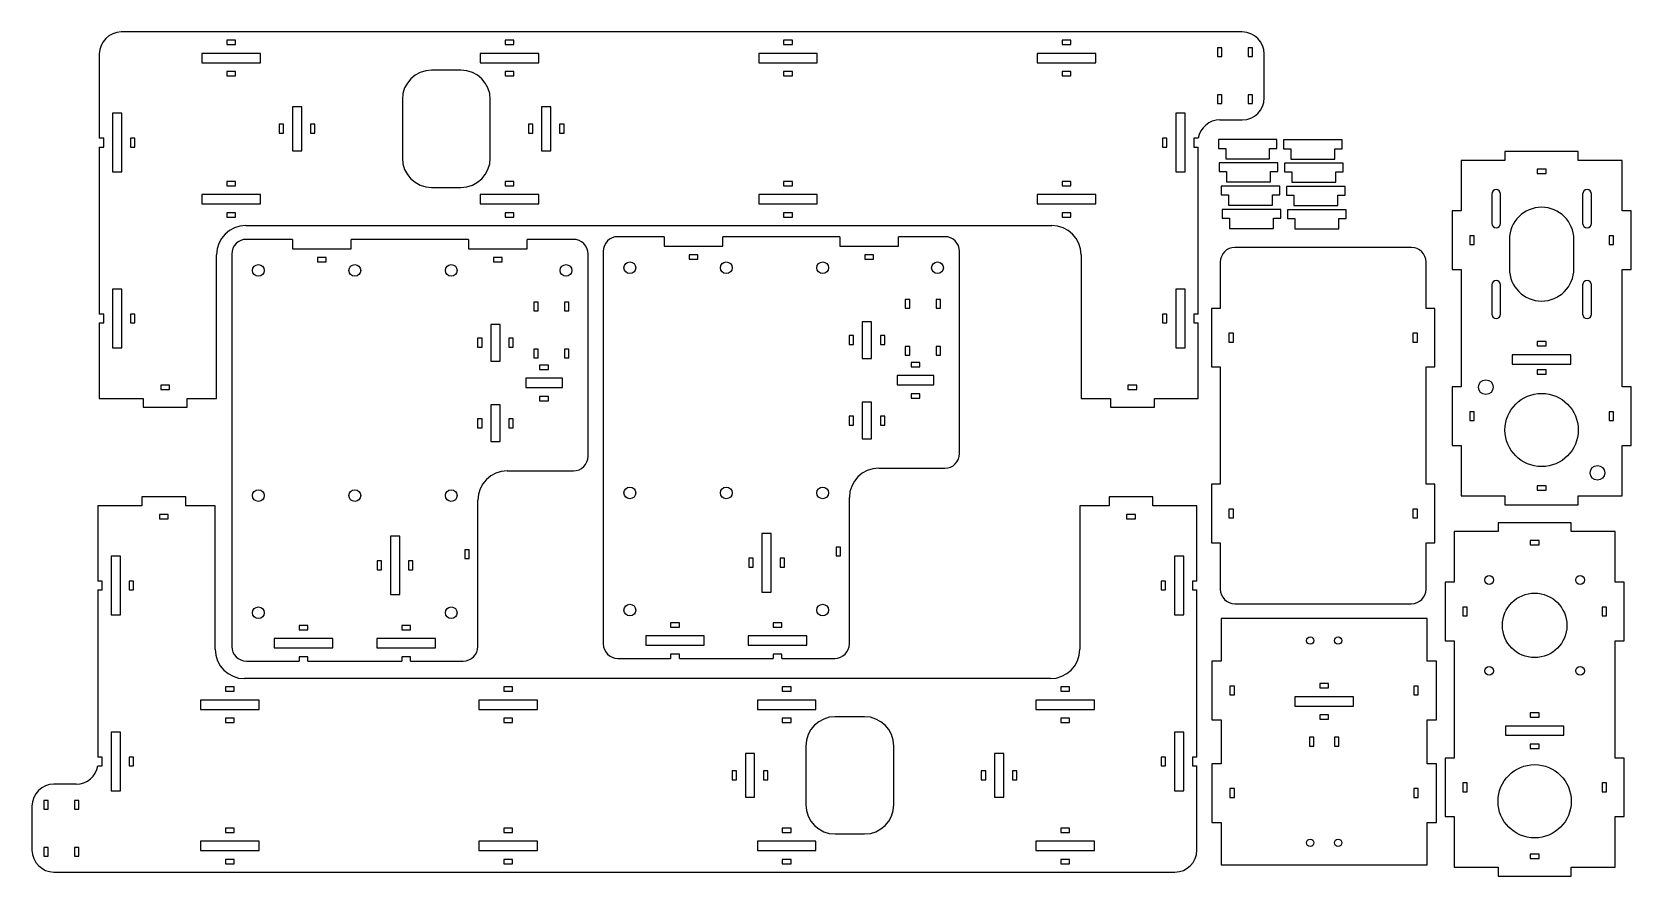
# Model space of a CAD drawing. Header units: millimetres. Extents: x 8 to 553, y 10 to 298.
import ezdxf

# ---------------------------------------------------------------- set-up
doc = ezdxf.new("R2010")
doc.units = ezdxf.units.MM

msp = doc.modelspace()

# ---------------------------------------------------------------- linework, layer by layer
at = {"color": 7, "linetype": 'Continuous', "lineweight": 25}
for p, q in [((420.75, 297.79), (38.25, 297.79)), ((77.25, 294.97), (74.25, 294.97)), ((74.25, 294.97), (74.25, 293.47)), ((77.25, 293.47), (77.25, 294.97)), ((169.25, 294.97), (169.25, 293.47)), ((172.25, 294.97), (169.25, 294.97)), ((172.25, 293.47), (172.25, 294.97)), ((264.25, 294.97), (264.25, 293.47)), ((267.25, 294.97), (264.25, 294.97)), ((267.25, 293.47), (267.25, 294.97)), ((362.25, 294.97), (359.25, 294.97)), ((359.25, 294.97), (359.25, 293.47)), ((362.25, 293.47), (362.25, 294.97)), ((30.75, 290.29), (30.75, 261.54)), ((85.75, 290.47), (65.75, 290.47)), ((65.75, 290.47), (65.75, 287.29)), ((74.25, 293.47), (77.25, 293.47)), ((85.75, 287.29), (85.75, 290.47)), ((180.75, 290.47), (160.75, 290.47)), ((160.75, 290.47), (160.75, 287.29)), ((169.25, 293.47), (172.25, 293.47)), ((180.75, 287.29), (180.75, 290.47)), ((275.75, 290.47), (255.75, 290.47)), ((255.75, 290.47), (255.75, 287.29)), ((264.25, 293.47), (267.25, 293.47)), ((275.75, 287.29), (275.75, 290.47)), ((370.75, 290.47), (350.75, 290.47)), ((350.75, 290.47), (350.75, 287.29)), ((359.25, 293.47), (362.25, 293.47)), ((370.75, 287.29), (370.75, 290.47)), ((413.75, 292.38), (412.25, 292.38)), ((412.25, 292.38), (412.25, 289.38)), ((412.25, 289.38), (413.75, 289.38)), ((413.75, 289.38), (413.75, 292.38)), ((424.25, 292.38), (422.75, 292.38)), ((422.75, 292.38), (422.75, 289.38)), ((422.75, 289.38), (424.25, 289.38)), ((424.25, 289.38), (424.25, 292.38)), ((428.25, 275.29), (428.25, 290.29)), ((65.75, 287.29), (85.75, 287.29)), ((77.25, 284.29), (74.25, 284.29)), ((74.25, 284.29), (74.25, 282.79)), ((77.25, 282.79), (77.25, 284.29)), ((154.16, 284.79), (144.16, 284.79)), ((160.75, 287.29), (180.75, 287.29)), ((172.25, 284.29), (169.25, 284.29)), ((169.25, 284.29), (169.25, 282.79)), ((172.25, 282.79), (172.25, 284.29)), ((255.75, 287.29), (275.75, 287.29)), ((267.25, 284.29), (264.25, 284.29)), ((264.25, 284.29), (264.25, 282.79)), ((267.25, 282.79), (267.25, 284.29)), ((350.75, 287.29), (370.75, 287.29)), ((362.25, 284.29), (359.25, 284.29)), ((359.25, 284.29), (359.25, 282.79)), ((362.25, 282.79), (362.25, 284.29)), ((74.25, 282.79), (77.25, 282.79)), ((169.25, 282.79), (172.25, 282.79)), ((264.25, 282.79), (267.25, 282.79)), ((359.25, 282.79), (362.25, 282.79)), ((134.16, 274.79), (134.16, 254.79)), ((164.16, 254.79), (164.16, 274.79)), ((412.25, 276.38), (412.25, 273.38)), ((413.75, 276.38), (412.25, 276.38)), ((412.25, 273.38), (413.75, 273.38)), ((413.75, 273.38), (413.75, 276.38)), ((424.25, 276.38), (422.75, 276.38)), ((422.75, 276.38), (422.75, 273.38)), ((422.75, 273.38), (424.25, 273.38)), ((424.25, 273.38), (424.25, 276.38)), ((38.42, 270.04), (35.25, 270.04)), ((35.25, 270.04), (35.25, 250.04)), ((38.42, 250.04), (38.42, 270.04)), ((96.66, 272.29), (96.66, 257.29)), ((99.83, 272.29), (96.66, 272.29)), ((99.83, 257.29), (99.83, 272.29)), ((184.83, 272.29), (181.66, 272.29)), ((181.66, 272.29), (181.66, 257.29)), ((184.83, 257.29), (184.83, 272.29)), ((401.25, 270.04), (398.07, 270.04)), ((398.07, 270.04), (398.07, 250.04)), ((401.25, 250.04), (401.25, 270.04)), ((413.14, 267.79), (420.75, 267.79)), ((93.66, 266.29), (92.16, 266.29)), ((92.16, 266.29), (92.16, 263.29)), ((92.16, 263.29), (93.66, 263.29)), ((93.66, 263.29), (93.66, 266.29)), ((102.83, 266.29), (102.83, 263.29)), ((104.33, 266.29), (102.83, 266.29)), ((102.83, 263.29), (104.33, 263.29)), ((104.33, 263.29), (104.33, 266.29)), ((177.16, 266.29), (177.16, 263.29)), ((178.66, 266.29), (177.16, 266.29)), ((177.16, 263.29), (178.66, 263.29)), ((178.66, 263.29), (178.66, 266.29)), ((189.33, 266.29), (187.83, 266.29)), ((187.83, 266.29), (187.83, 263.29)), ((187.83, 263.29), (189.33, 263.29)), ((189.33, 263.29), (189.33, 266.29)), ((32.25, 261.54), (30.75, 261.54)), ((30.75, 258.54), (32.25, 258.54)), ((30.75, 258.54), (30.75, 201.54)), ((32.25, 258.54), (32.25, 261.54)), ((42.92, 261.54), (41.42, 261.54)), ((41.42, 261.54), (41.42, 258.54)), ((41.42, 258.54), (42.92, 258.54)), ((42.92, 258.54), (42.92, 261.54)), ((96.66, 257.29), (99.83, 257.29)), ((181.66, 257.29), (184.83, 257.29)), ((395.07, 261.54), (393.57, 261.54)), ((393.57, 261.54), (393.57, 258.54)), ((393.57, 258.54), (395.07, 258.54)), ((395.07, 258.54), (395.07, 261.54)), ((405.75, 261.54), (404.25, 261.54)), ((404.25, 261.54), (404.25, 258.54)), ((404.25, 258.54), (405.75, 258.54)), ((405.75, 201.54), (405.75, 258.54)), ((412.6, 261.06), (412.6, 258.06)), ((432.6, 261.06), (412.6, 261.06)), ((412.6, 258.06), (415.1, 258.06)), ((415.1, 258.06), (415.1, 254.56)), ((430.1, 258.06), (432.6, 258.06)), ((430.1, 254.56), (430.1, 258.06)), ((432.6, 258.06), (432.6, 261.06)), ((434.84, 260.95), (434.84, 257.95)), ((454.84, 260.95), (434.84, 260.95)), ((434.84, 257.95), (437.34, 257.95)), ((437.34, 257.95), (437.34, 254.45)), ((452.34, 257.95), (454.84, 257.95)), ((452.34, 254.45), (452.34, 257.95)), ((454.84, 257.95), (454.84, 260.95)), ((510.4, 257), (510.4, 254)), ((535.4, 257), (510.4, 257)), ((535.4, 254), (535.4, 257)), ((412.92, 253.15), (412.92, 250.15)), ((432.92, 253.15), (412.92, 253.15)), ((415.1, 254.56), (430.1, 254.56)), ((432.92, 250.15), (432.92, 253.15)), ((435.16, 253.04), (435.16, 250.04)), ((455.16, 253.04), (435.16, 253.04)), ((437.34, 254.45), (452.34, 254.45)), ((455.16, 250.04), (455.16, 253.04)), ((510.4, 254), (495.4, 254)), ((495.4, 254), (495.4, 236.75)), ((524.4, 251), (521.4, 251)), ((521.4, 251), (521.4, 249.5)), ((524.4, 249.5), (524.4, 251)), ((550.4, 254), (535.4, 254)), ((550.4, 236.75), (550.4, 254)), ((35.25, 250.04), (38.42, 250.04)), ((77.25, 246.79), (74.25, 246.79)), ((74.25, 246.79), (74.25, 245.29)), ((77.25, 245.29), (77.25, 246.79)), ((169.25, 246.79), (169.25, 245.29)), ((172.25, 246.79), (169.25, 246.79)), ((172.25, 245.29), (172.25, 246.79)), ((264.25, 246.79), (264.25, 245.29)), ((267.25, 246.79), (264.25, 246.79)), ((267.25, 245.29), (267.25, 246.79)), ((362.25, 246.79), (359.25, 246.79)), ((359.25, 246.79), (359.25, 245.29)), ((362.25, 245.29), (362.25, 246.79)), ((398.07, 250.04), (401.25, 250.04)), ((412.92, 250.15), (415.42, 250.15)), ((415.42, 250.15), (415.42, 246.65)), ((415.42, 246.65), (430.42, 246.65)), ((430.42, 250.15), (432.92, 250.15)), ((430.42, 246.65), (430.42, 250.15)), ((435.16, 250.04), (437.66, 250.04)), ((437.66, 250.04), (437.66, 246.54)), ((437.66, 246.54), (452.66, 246.54)), ((452.66, 250.04), (455.16, 250.04)), ((452.66, 246.54), (452.66, 250.04)), ((521.4, 249.5), (524.4, 249.5)), ((65.75, 242.29), (65.75, 239.12)), ((85.75, 242.29), (65.75, 242.29)), ((74.25, 245.29), (77.25, 245.29)), ((85.75, 239.12), (85.75, 242.29)), ((144.16, 244.79), (154.16, 244.79)), ((160.75, 242.29), (160.75, 239.12)), ((180.75, 242.29), (160.75, 242.29)), ((169.25, 245.29), (172.25, 245.29)), ((180.75, 239.12), (180.75, 242.29)), ((275.75, 242.29), (255.75, 242.29)), ((255.75, 242.29), (255.75, 239.12)), ((264.25, 245.29), (267.25, 245.29)), ((275.75, 239.12), (275.75, 242.29)), ((370.75, 242.29), (350.75, 242.29)), ((350.75, 242.29), (350.75, 239.12)), ((359.25, 245.29), (362.25, 245.29)), ((370.75, 239.12), (370.75, 242.29)), ((413.59, 245.18), (413.59, 242.18)), ((433.59, 245.18), (413.59, 245.18)), ((413.59, 242.18), (416.09, 242.18)), ((416.09, 242.18), (416.09, 238.68)), ((431.09, 242.18), (433.59, 242.18)), ((431.09, 238.68), (431.09, 242.18)), ((433.59, 242.18), (433.59, 245.18)), ((435.83, 245.07), (435.83, 242.07)), ((455.83, 245.07), (435.83, 245.07)), ((435.83, 242.07), (438.33, 242.07)), ((438.33, 242.07), (438.33, 238.57)), ((453.33, 242.07), (455.83, 242.07)), ((453.33, 238.57), (453.33, 242.07)), ((455.83, 242.07), (455.83, 245.07)), ((505.9, 242.5), (505.9, 232.5)), ((508.9, 232.5), (508.9, 242.5)), ((536.9, 242.5), (536.9, 232.5)), ((539.9, 232.5), (539.9, 242.5)), ((65.75, 239.12), (85.75, 239.12)), ((77.25, 236.12), (74.25, 236.12)), ((74.25, 236.12), (74.25, 234.62)), ((74.25, 234.62), (77.25, 234.62)), ((77.25, 234.62), (77.25, 236.12)), ((160.75, 239.12), (180.75, 239.12)), ((172.25, 236.12), (169.25, 236.12)), ((169.25, 236.12), (169.25, 234.62)), ((169.25, 234.62), (172.25, 234.62)), ((172.25, 234.62), (172.25, 236.12)), ((255.75, 239.12), (275.75, 239.12)), ((264.25, 236.12), (264.25, 234.62)), ((267.25, 236.12), (264.25, 236.12)), ((264.25, 234.62), (267.25, 234.62)), ((267.25, 234.62), (267.25, 236.12)), ((350.75, 239.12), (370.75, 239.12)), ((359.25, 236.12), (359.25, 234.62)), ((362.25, 236.12), (359.25, 236.12)), ((359.25, 234.62), (362.25, 234.62)), ((362.25, 234.62), (362.25, 236.12)), ((413.91, 237.27), (413.91, 234.27)), ((433.91, 237.27), (413.91, 237.27)), ((416.09, 238.68), (431.09, 238.68)), ((433.91, 234.27), (433.91, 237.27)), ((436.15, 237.16), (436.15, 234.16)), ((456.15, 237.16), (436.15, 237.16)), ((438.33, 238.57), (453.33, 238.57)), ((456.15, 234.16), (456.15, 237.16)), ((492.4, 236.75), (492.4, 216.75)), ((495.4, 236.75), (492.4, 236.75)), ((553.4, 236.75), (550.4, 236.75)), ((553.4, 216.75), (553.4, 236.75)), ((80.75, 231.79), (355.75, 231.79)), ((413.91, 234.27), (416.41, 234.27)), ((416.41, 234.27), (416.41, 230.77)), ((416.41, 230.77), (431.41, 230.77)), ((431.41, 234.27), (433.91, 234.27)), ((431.41, 230.77), (431.41, 234.27)), ((436.15, 234.16), (438.65, 234.16)), ((438.65, 234.16), (438.65, 230.66)), ((438.65, 230.66), (453.65, 230.66)), ((453.65, 234.16), (456.15, 234.16)), ((453.65, 230.66), (453.65, 234.16)), ((96.72, 227.04), (80.94, 227.04)), ((96.72, 227.04), (96.72, 223.86)), ((96.72, 223.86), (116.72, 223.86)), ((116.72, 223.86), (116.72, 227.04)), ((156.72, 227.04), (116.72, 227.04)), ((156.72, 227.04), (156.72, 223.86)), ((156.72, 223.86), (176.72, 223.86)), ((176.72, 223.86), (176.72, 227.04)), ((192.51, 227.04), (176.72, 227.04)), ((223.48, 227.95), (207.69, 227.95)), ((223.48, 227.95), (223.48, 224.77)), ((223.48, 224.77), (243.48, 224.77)), ((243.48, 224.77), (243.48, 227.95)), ((283.48, 227.95), (243.48, 227.95)), ((283.48, 227.95), (283.48, 224.77)), ((283.48, 224.77), (303.48, 224.77)), ((303.48, 224.77), (303.48, 227.95)), ((319.27, 227.95), (303.48, 227.95)), ((478.49, 224.29), (418.22, 224.29)), ((499.9, 228.25), (498.4, 228.25)), ((498.4, 228.25), (498.4, 225.25)), ((498.4, 225.25), (499.9, 225.25)), ((499.9, 225.25), (499.9, 228.25)), ((511.9, 227), (511.9, 217)), ((533.9, 217), (533.9, 227)), ((547.4, 228.25), (545.9, 228.25)), ((545.9, 228.25), (545.9, 225.25)), ((545.9, 225.25), (547.4, 225.25)), ((547.4, 225.25), (547.4, 228.25)), ((70.75, 172.79), (70.75, 221.79)), ((75.94, 222.04), (75.94, 88.15)), ((105.22, 220.86), (105.22, 219.36)), ((108.22, 220.86), (105.22, 220.86)), ((105.22, 219.36), (108.22, 219.36)), ((108.22, 219.36), (108.22, 220.86)), ((168.22, 220.86), (165.22, 220.86)), ((165.22, 220.86), (165.22, 219.36)), ((165.22, 219.36), (168.22, 219.36)), ((168.22, 219.36), (168.22, 220.86)), ((197.51, 153.04), (197.51, 222.04)), ((202.69, 222.95), (202.69, 89.06)), ((231.98, 221.77), (231.98, 220.27)), ((234.98, 221.77), (231.98, 221.77)), ((231.98, 220.27), (234.98, 220.27)), ((234.98, 220.27), (234.98, 221.77)), ((294.98, 221.77), (291.98, 221.77)), ((291.98, 221.77), (291.98, 220.27)), ((291.98, 220.27), (294.98, 220.27)), ((294.98, 220.27), (294.98, 221.77)), ((324.27, 153.95), (324.27, 222.95)), ((365.75, 221.79), (365.75, 172.79)), ((413.22, 219.29), (413.22, 203.5)), ((483.49, 203.5), (483.49, 219.29)), ((492.4, 216.75), (495.4, 216.75)), ((495.4, 216.75), (495.4, 176.75)), ((550.4, 216.75), (553.4, 216.75)), ((550.4, 176.75), (550.4, 216.75)), ((38.42, 210.04), (35.25, 210.04)), ((35.25, 210.04), (35.25, 190.04)), ((38.42, 190.04), (38.42, 210.04)), ((398.07, 210.04), (398.07, 190.04)), ((401.25, 210.04), (398.07, 210.04)), ((401.25, 190.04), (401.25, 210.04)), ((505.9, 211.5), (505.9, 201.5)), ((508.9, 201.5), (508.9, 211.5)), ((536.9, 211.5), (536.9, 201.5)), ((539.9, 201.5), (539.9, 211.5)), ((180.51, 205.63), (179.01, 205.63)), ((179.01, 205.63), (179.01, 202.63)), ((179.01, 202.63), (180.51, 202.63)), ((180.51, 202.63), (180.51, 205.63)), ((191.01, 205.63), (189.51, 205.63)), ((189.51, 205.63), (189.51, 202.63)), ((189.51, 202.63), (191.01, 202.63)), ((191.01, 202.63), (191.01, 205.63)), ((307.27, 206.54), (305.77, 206.54)), ((305.77, 206.54), (305.77, 203.54)), ((305.77, 203.54), (307.27, 203.54)), ((307.27, 203.54), (307.27, 206.54)), ((317.77, 206.54), (316.27, 206.54)), ((316.27, 206.54), (316.27, 203.54)), ((316.27, 203.54), (317.77, 203.54)), ((317.77, 203.54), (317.77, 206.54)), ((410.22, 203.5), (410.22, 183.5)), ((413.22, 203.5), (410.22, 203.5)), ((486.49, 203.5), (483.49, 203.5)), ((486.49, 183.5), (486.49, 203.5)), ((32.25, 201.54), (30.75, 201.54)), ((30.75, 198.54), (32.25, 198.54)), ((30.75, 198.54), (30.75, 172.79)), ((32.25, 198.54), (32.25, 201.54)), ((42.92, 201.54), (41.42, 201.54)), ((41.42, 201.54), (41.42, 198.54)), ((41.42, 198.54), (42.92, 198.54)), ((42.92, 198.54), (42.92, 201.54)), ((167.51, 198.04), (164.34, 198.04)), ((164.34, 198.04), (164.34, 185.54)), ((167.51, 185.54), (167.51, 198.04)), ((294.27, 198.95), (291.09, 198.95)), ((291.09, 198.95), (291.09, 186.45)), ((294.27, 186.45), (294.27, 198.95)), ((393.57, 201.54), (393.57, 198.54)), ((395.07, 201.54), (393.57, 201.54)), ((393.57, 198.54), (395.07, 198.54)), ((395.07, 198.54), (395.07, 201.54)), ((405.75, 201.54), (404.25, 201.54)), ((404.25, 201.54), (404.25, 198.54)), ((404.25, 198.54), (405.75, 198.54)), ((405.75, 172.79), (405.75, 198.54)), ((161.34, 193.29), (159.84, 193.29)), ((159.84, 193.29), (159.84, 190.29)), ((161.34, 190.29), (161.34, 193.29)), ((172.01, 193.29), (170.51, 193.29)), ((170.51, 193.29), (170.51, 190.29)), ((172.01, 190.29), (172.01, 193.29)), ((288.09, 194.2), (286.59, 194.2)), ((286.59, 194.2), (286.59, 191.2)), ((286.59, 191.2), (288.09, 191.2)), ((288.09, 191.2), (288.09, 194.2)), ((298.77, 194.2), (297.27, 194.2)), ((297.27, 194.2), (297.27, 191.2)), ((297.27, 191.2), (298.77, 191.2)), ((298.77, 191.2), (298.77, 194.2)), ((417.72, 195), (416.22, 195)), ((416.22, 195), (416.22, 192)), ((416.22, 192), (417.72, 192)), ((417.72, 192), (417.72, 195)), ((480.49, 195), (478.99, 195)), ((478.99, 195), (478.99, 192)), ((478.99, 192), (480.49, 192)), ((480.49, 192), (480.49, 195)), ((524.4, 192.17), (521.4, 192.17)), ((521.4, 192.17), (521.4, 190.67)), ((524.4, 190.67), (524.4, 192.17)), ((35.25, 190.04), (38.42, 190.04)), ((159.84, 190.29), (161.34, 190.29)), ((164.34, 185.54), (167.51, 185.54)), ((170.51, 190.29), (172.01, 190.29)), ((179.01, 189.63), (179.01, 186.63)), ((180.51, 189.63), (179.01, 189.63)), ((179.01, 186.63), (180.51, 186.63)), ((180.51, 186.63), (180.51, 189.63)), ((191.01, 189.63), (189.51, 189.63)), ((189.51, 189.63), (189.51, 186.63)), ((189.51, 186.63), (191.01, 186.63)), ((191.01, 186.63), (191.01, 189.63)), ((291.09, 186.45), (294.27, 186.45)), ((305.77, 190.54), (305.77, 187.54)), ((307.27, 190.54), (305.77, 190.54)), ((305.77, 187.54), (307.27, 187.54)), ((307.27, 187.54), (307.27, 190.54)), ((317.77, 190.54), (316.27, 190.54)), ((316.27, 190.54), (316.27, 187.54)), ((316.27, 187.54), (317.77, 187.54)), ((317.77, 187.54), (317.77, 190.54)), ((398.07, 190.04), (401.25, 190.04)), ((532.9, 187.67), (512.9, 187.67)), ((512.9, 187.67), (512.9, 184.5)), ((521.4, 190.67), (524.4, 190.67)), ((532.9, 184.5), (532.9, 187.67)), ((184.01, 184.13), (181.01, 184.13)), ((181.01, 184.13), (181.01, 182.63)), ((181.01, 182.63), (184.01, 182.63)), ((184.01, 182.63), (184.01, 184.13)), ((315.52, 180.54), (303.02, 180.54)), ((303.02, 180.54), (303.02, 177.36)), ((310.77, 185.04), (307.77, 185.04)), ((307.77, 185.04), (307.77, 183.54)), ((307.77, 183.54), (310.77, 183.54)), ((310.77, 183.54), (310.77, 185.04)), ((315.52, 177.36), (315.52, 180.54)), ((410.22, 183.5), (413.22, 183.5)), ((413.22, 183.5), (413.22, 143.5)), ((483.49, 183.5), (486.49, 183.5)), ((483.49, 143.5), (483.49, 183.5)), ((512.9, 184.5), (532.9, 184.5)), ((524.4, 182.5), (521.4, 182.5)), ((521.4, 182.5), (521.4, 181)), ((521.4, 181), (524.4, 181)), ((524.4, 181), (524.4, 182.5)), ((51.75, 177.29), (51.75, 175.79)), ((54.75, 177.29), (51.75, 177.29)), ((51.75, 175.79), (54.75, 175.79)), ((54.75, 175.79), (54.75, 177.29)), ((188.76, 179.63), (176.26, 179.63)), ((176.26, 179.63), (176.26, 176.45)), ((176.26, 176.45), (188.76, 176.45)), ((188.76, 176.45), (188.76, 179.63)), ((303.02, 177.36), (315.52, 177.36)), ((384.75, 177.29), (381.75, 177.29)), ((381.75, 177.29), (381.75, 175.79)), ((381.75, 175.79), (384.75, 175.79)), ((384.75, 175.79), (384.75, 177.29)), ((492.4, 176.75), (492.4, 156.75)), ((495.4, 176.75), (492.4, 176.75)), ((553.4, 176.75), (550.4, 176.75)), ((553.4, 156.75), (553.4, 176.75)), ((30.75, 172.79), (45.75, 172.79)), ((45.75, 172.79), (45.75, 169.79)), ((45.75, 169.79), (60.75, 169.79)), ((60.75, 169.79), (60.75, 172.79)), ((60.75, 172.79), (70.75, 172.79)), ((167.51, 170.54), (164.34, 170.54)), ((164.34, 170.54), (164.34, 158.04)), ((167.51, 158.04), (167.51, 170.54)), ((184.01, 173.45), (181.01, 173.45)), ((181.01, 173.45), (181.01, 171.95)), ((181.01, 171.95), (184.01, 171.95)), ((184.01, 171.95), (184.01, 173.45)), ((294.27, 171.45), (291.09, 171.45)), ((291.09, 171.45), (291.09, 158.95)), ((294.27, 158.95), (294.27, 171.45)), ((310.77, 174.36), (307.77, 174.36)), ((307.77, 174.36), (307.77, 172.86)), ((307.77, 172.86), (310.77, 172.86)), ((310.77, 172.86), (310.77, 174.36)), ((365.75, 172.79), (375.75, 172.79)), ((375.75, 172.79), (375.75, 169.79)), ((375.75, 169.79), (390.75, 169.79)), ((390.75, 169.79), (390.75, 172.79)), ((390.75, 172.79), (405.75, 172.79)), ((159.84, 165.79), (159.84, 162.79)), ((161.34, 165.79), (159.84, 165.79)), ((161.34, 162.79), (161.34, 165.79)), ((172.01, 165.79), (170.51, 165.79)), ((170.51, 165.79), (170.51, 162.79)), ((172.01, 162.79), (172.01, 165.79)), ((286.59, 166.7), (286.59, 163.7)), ((288.09, 166.7), (286.59, 166.7)), ((286.59, 163.7), (288.09, 163.7)), ((288.09, 163.7), (288.09, 166.7)), ((298.77, 166.7), (297.27, 166.7)), ((297.27, 166.7), (297.27, 163.7)), ((297.27, 163.7), (298.77, 163.7)), ((298.77, 163.7), (298.77, 166.7)), ((498.4, 168.25), (498.4, 165.25)), ((499.9, 168.25), (498.4, 168.25)), ((498.4, 165.25), (499.9, 165.25)), ((499.9, 165.25), (499.9, 168.25)), ((547.4, 168.25), (545.9, 168.25)), ((545.9, 168.25), (545.9, 165.25)), ((545.9, 165.25), (547.4, 165.25)), ((547.4, 165.25), (547.4, 168.25)), ((159.84, 162.79), (161.34, 162.79)), ((170.51, 162.79), (172.01, 162.79)), ((291.09, 158.95), (294.27, 158.95)), ((164.34, 158.04), (167.51, 158.04)), ((492.4, 156.75), (495.4, 156.75)), ((495.4, 156.75), (495.4, 139.5)), ((550.4, 156.75), (553.4, 156.75)), ((550.4, 139.5), (550.4, 156.75)), ((169.94, 148.04), (192.51, 148.04)), ((296.69, 148.95), (319.27, 148.95)), ((410.22, 143.5), (410.22, 123.5)), ((413.22, 143.5), (410.22, 143.5)), ((486.49, 143.5), (483.49, 143.5)), ((486.49, 123.5), (486.49, 143.5)), ((524.4, 143), (521.4, 143)), ((521.4, 143), (521.4, 141.5)), ((524.4, 141.5), (524.4, 143)), ((45.29, 139.18), (45.29, 136.18)), ((60.29, 139.18), (45.29, 139.18)), ((60.29, 136.18), (60.29, 139.18)), ((159.94, 88.15), (159.94, 138.04)), ((286.69, 89.06), (286.69, 138.95)), ((375.29, 139.18), (375.29, 136.18)), ((390.29, 139.18), (375.29, 139.18)), ((390.29, 136.18), (390.29, 139.18)), ((495.4, 139.5), (510.4, 139.5)), ((510.4, 139.5), (510.4, 136.5)), ((510.4, 136.5), (535.4, 136.5)), ((521.4, 141.5), (524.4, 141.5)), ((535.4, 136.5), (535.4, 139.5)), ((535.4, 139.5), (550.4, 139.5)), ((30.29, 136.18), (30.29, 110.43)), ((45.29, 136.18), (30.29, 136.18)), ((51.29, 133.18), (51.29, 131.68)), ((54.29, 133.18), (51.29, 133.18)), ((51.29, 131.68), (54.29, 131.68)), ((54.29, 131.68), (54.29, 133.18)), ((70.29, 136.18), (60.29, 136.18)), ((70.29, 87.18), (70.29, 136.18)), ((365.29, 136.18), (365.29, 87.18)), ((375.29, 136.18), (365.29, 136.18)), ((384.29, 133.18), (381.29, 133.18)), ((381.29, 133.18), (381.29, 131.68)), ((381.29, 131.68), (384.29, 131.68)), ((384.29, 131.68), (384.29, 133.18)), ((405.29, 136.18), (390.29, 136.18)), ((405.29, 110.43), (405.29, 136.18)), ((417.72, 135), (416.22, 135)), ((416.22, 135), (416.22, 132)), ((416.22, 132), (417.72, 132)), ((417.72, 132), (417.72, 135)), ((480.49, 135), (478.99, 135)), ((478.99, 135), (478.99, 132)), ((478.99, 132), (480.49, 132)), ((480.49, 132), (480.49, 135)), ((133.27, 125.83), (130.1, 125.83)), ((130.1, 125.83), (130.1, 105.83)), ((133.27, 105.83), (133.27, 125.83)), ((260.03, 126.73), (256.86, 126.73)), ((256.86, 126.73), (256.86, 106.73)), ((260.03, 106.73), (260.03, 126.73)), ((508.02, 127.34), (493.02, 127.34)), ((493.02, 127.34), (493.02, 110.09)), ((508.02, 130.34), (508.02, 127.34)), ((533.02, 130.34), (508.02, 130.34)), ((533.02, 127.34), (533.02, 130.34)), ((548.02, 127.34), (533.02, 127.34)), ((548.02, 110.09), (548.02, 127.34)), ((156.94, 121.14), (155.44, 121.14)), ((155.44, 121.14), (155.44, 118.14)), ((156.94, 118.14), (156.94, 121.14)), ((283.69, 122.05), (282.19, 122.05)), ((282.19, 122.05), (282.19, 119.05)), ((283.69, 119.05), (283.69, 122.05)), ((410.22, 123.5), (413.22, 123.5)), ((413.22, 123.5), (413.22, 107.71)), ((483.49, 123.5), (486.49, 123.5)), ((483.49, 107.71), (483.49, 123.5)), ((522.02, 124.34), (519.02, 124.34)), ((519.02, 124.34), (519.02, 122.84)), ((519.02, 122.84), (522.02, 122.84)), ((522.02, 122.84), (522.02, 124.34)), ((37.96, 118.93), (34.79, 118.93)), ((34.79, 118.93), (34.79, 98.93)), ((37.96, 98.93), (37.96, 118.93)), ((125.6, 117.33), (125.6, 114.33)), ((127.1, 117.33), (125.6, 117.33)), ((127.1, 114.33), (127.1, 117.33)), ((137.77, 117.33), (136.27, 117.33)), ((136.27, 117.33), (136.27, 114.33)), ((137.77, 114.33), (137.77, 117.33)), ((155.44, 118.14), (156.94, 118.14)), ((252.36, 118.23), (252.36, 115.23)), ((253.86, 118.23), (252.36, 118.23)), ((252.36, 115.23), (253.86, 115.23)), ((253.86, 115.23), (253.86, 118.23)), ((264.53, 118.23), (263.03, 118.23)), ((263.03, 118.23), (263.03, 115.23)), ((263.03, 115.23), (264.53, 115.23)), ((264.53, 115.23), (264.53, 118.23)), ((282.19, 119.05), (283.69, 119.05)), ((397.61, 118.93), (397.61, 98.93)), ((400.79, 118.93), (397.61, 118.93)), ((400.79, 98.93), (400.79, 118.93)), ((31.79, 110.43), (30.29, 110.43)), ((31.79, 107.43), (31.79, 110.43)), ((42.46, 110.43), (40.96, 110.43)), ((40.96, 110.43), (40.96, 107.43)), ((42.46, 107.43), (42.46, 110.43)), ((125.6, 114.33), (127.1, 114.33)), ((136.27, 114.33), (137.77, 114.33)), ((393.11, 110.43), (393.11, 107.43)), ((394.61, 110.43), (393.11, 110.43)), ((394.61, 107.43), (394.61, 110.43)), ((405.29, 110.43), (403.79, 110.43)), ((403.79, 110.43), (403.79, 107.43)), ((490.02, 110.09), (490.02, 90.09)), ((493.02, 110.09), (490.02, 110.09)), ((551.02, 110.09), (548.02, 110.09)), ((551.02, 90.09), (551.02, 110.09)), ((30.29, 107.43), (31.79, 107.43)), ((30.29, 107.43), (30.29, 50.43)), ((40.96, 107.43), (42.46, 107.43)), ((130.1, 105.83), (133.27, 105.83)), ((256.86, 106.73), (260.03, 106.73)), ((393.11, 107.43), (394.61, 107.43)), ((403.79, 107.43), (405.29, 107.43)), ((405.29, 50.43), (405.29, 107.43)), ((34.79, 98.93), (37.96, 98.93)), ((397.61, 98.93), (400.79, 98.93)), ((418.22, 102.71), (478.49, 102.71)), ((497.52, 101.59), (496.02, 101.59)), ((496.02, 101.59), (496.02, 98.59)), ((496.02, 98.59), (497.52, 98.59)), ((497.52, 98.59), (497.52, 101.59)), ((545.02, 101.59), (543.52, 101.59)), ((543.52, 101.59), (543.52, 98.59)), ((543.52, 98.59), (545.02, 98.59)), ((545.02, 98.59), (545.02, 101.59)), ((101.94, 95.33), (98.94, 95.33)), ((98.94, 95.33), (98.94, 93.83)), ((98.94, 93.83), (101.94, 93.83)), ((101.94, 93.83), (101.94, 95.33)), ((136.94, 95.33), (133.94, 95.33)), ((133.94, 95.33), (133.94, 93.83)), ((133.94, 93.83), (136.94, 93.83)), ((136.94, 93.83), (136.94, 95.33)), ((228.69, 96.23), (225.69, 96.23)), ((225.69, 96.23), (225.69, 94.73)), ((225.69, 94.73), (228.69, 94.73)), ((228.69, 94.73), (228.69, 96.23)), ((263.69, 96.23), (260.69, 96.23)), ((260.69, 96.23), (260.69, 94.73)), ((260.69, 94.73), (263.69, 94.73)), ((263.69, 94.73), (263.69, 96.23)), ((483.83, 97.65), (413.56, 97.65)), ((413.56, 97.65), (413.56, 83.15)), ((483.83, 83.15), (483.83, 97.65)), ((90.44, 90.83), (90.44, 87.65)), ((110.44, 90.83), (90.44, 90.83)), ((90.44, 87.65), (110.44, 87.65)), ((110.44, 87.65), (110.44, 90.83)), ((145.44, 90.83), (125.44, 90.83)), ((125.44, 90.83), (125.44, 87.65)), ((125.44, 87.65), (145.44, 87.65)), ((145.44, 87.65), (145.44, 90.83)), ((217.19, 91.73), (217.19, 88.56)), ((237.19, 91.73), (217.19, 91.73)), ((217.19, 88.56), (237.19, 88.56)), ((237.19, 88.56), (237.19, 91.73)), ((272.19, 91.73), (252.19, 91.73)), ((252.19, 91.73), (252.19, 88.56)), ((252.19, 88.56), (272.19, 88.56)), ((272.19, 88.56), (272.19, 91.73)), ((490.02, 90.09), (493.02, 90.09)), ((493.02, 90.09), (493.02, 50.09)), ((548.02, 90.09), (551.02, 90.09)), ((548.02, 50.09), (548.02, 90.09)), ((80.94, 83.15), (98.94, 83.15)), ((101.94, 84.65), (98.94, 84.65)), ((98.94, 84.65), (98.94, 83.15)), ((101.94, 83.15), (101.94, 84.65)), ((101.94, 83.15), (133.94, 83.15)), ((136.94, 84.65), (133.94, 84.65)), ((133.94, 84.65), (133.94, 83.15)), ((136.94, 83.15), (136.94, 84.65)), ((136.94, 83.15), (154.94, 83.15)), ((207.69, 84.06), (225.69, 84.06)), ((228.69, 85.56), (225.69, 85.56)), ((225.69, 85.56), (225.69, 84.06)), ((228.69, 84.06), (228.69, 85.56)), ((228.69, 84.06), (260.69, 84.06)), ((263.69, 85.56), (260.69, 85.56)), ((260.69, 85.56), (260.69, 84.06)), ((263.69, 84.06), (263.69, 85.56)), ((263.69, 84.06), (281.69, 84.06)), ((410.38, 83.15), (410.38, 63.15)), ((413.56, 83.15), (410.38, 83.15)), ((487.01, 83.15), (483.83, 83.15)), ((487.01, 63.15), (487.01, 83.15)), ((355.29, 77.18), (80.29, 77.18)), ((76.79, 74.35), (73.79, 74.35)), ((73.79, 74.35), (73.79, 72.85)), ((73.79, 72.85), (76.79, 72.85)), ((76.79, 72.85), (76.79, 74.35)), ((171.79, 74.35), (168.79, 74.35)), ((168.79, 74.35), (168.79, 72.85)), ((168.79, 72.85), (171.79, 72.85)), ((171.79, 72.85), (171.79, 74.35)), ((263.79, 74.35), (263.79, 72.85)), ((266.79, 74.35), (263.79, 74.35)), ((263.79, 72.85), (266.79, 72.85)), ((266.79, 72.85), (266.79, 74.35)), ((361.79, 74.35), (358.79, 74.35)), ((358.79, 74.35), (358.79, 72.85)), ((358.79, 72.85), (361.79, 72.85)), ((361.79, 72.85), (361.79, 74.35)), ((418.06, 74.65), (416.56, 74.65)), ((416.56, 74.65), (416.56, 71.65)), ((416.56, 71.65), (418.06, 71.65)), ((418.06, 71.65), (418.06, 74.65)), ((458.7, 70.99), (438.7, 70.99)), ((438.7, 70.99), (438.7, 67.81)), ((450.2, 75.49), (447.2, 75.49)), ((447.2, 75.49), (447.2, 73.99)), ((447.2, 73.99), (450.2, 73.99)), ((450.2, 73.99), (450.2, 75.49)), ((458.7, 67.81), (458.7, 70.99)), ((480.83, 74.65), (479.33, 74.65)), ((479.33, 74.65), (479.33, 71.65)), ((479.33, 71.65), (480.83, 71.65)), ((480.83, 71.65), (480.83, 74.65)), ((85.29, 69.85), (65.29, 69.85)), ((65.29, 69.85), (65.29, 66.68)), ((65.29, 66.68), (85.29, 66.68)), ((85.29, 66.68), (85.29, 69.85)), ((160.29, 69.85), (160.29, 66.68)), ((180.29, 69.85), (160.29, 69.85)), ((160.29, 66.68), (180.29, 66.68)), ((180.29, 66.68), (180.29, 69.85)), ((275.29, 69.85), (255.29, 69.85)), ((255.29, 69.85), (255.29, 66.68)), ((255.29, 66.68), (275.29, 66.68)), ((275.29, 66.68), (275.29, 69.85)), ((370.29, 69.85), (350.29, 69.85)), ((350.29, 69.85), (350.29, 66.68)), ((350.29, 66.68), (370.29, 66.68)), ((370.29, 66.68), (370.29, 69.85)), ((438.7, 67.81), (458.7, 67.81)), ((522.02, 65.51), (519.02, 65.51)), ((519.02, 65.51), (519.02, 64.01)), ((522.02, 64.01), (522.02, 65.51)), ((76.79, 63.68), (73.79, 63.68)), ((73.79, 63.68), (73.79, 62.18)), ((73.79, 62.18), (76.79, 62.18)), ((76.79, 62.18), (76.79, 63.68)), ((171.79, 63.68), (168.79, 63.68)), ((168.79, 63.68), (168.79, 62.18)), ((168.79, 62.18), (171.79, 62.18)), ((171.79, 62.18), (171.79, 63.68)), ((266.79, 63.68), (263.79, 63.68)), ((263.79, 63.68), (263.79, 62.18)), ((263.79, 62.18), (266.79, 62.18)), ((266.79, 62.18), (266.79, 63.68)), ((291.87, 64.18), (281.87, 64.18)), ((361.79, 63.68), (358.79, 63.68)), ((358.79, 63.68), (358.79, 62.18)), ((358.79, 62.18), (361.79, 62.18)), ((361.79, 62.18), (361.79, 63.68)), ((410.38, 63.15), (413.56, 63.15)), ((413.56, 63.15), (413.56, 48.15)), ((450.2, 64.81), (447.2, 64.81)), ((447.2, 64.81), (447.2, 63.31)), ((447.2, 63.31), (450.2, 63.31)), ((450.2, 63.31), (450.2, 64.81)), ((483.83, 63.15), (487.01, 63.15)), ((483.83, 48.15), (483.83, 63.15)), ((530.52, 61.01), (510.52, 61.01)), ((510.52, 61.01), (510.52, 57.84)), ((519.02, 64.01), (522.02, 64.01)), ((530.52, 57.84), (530.52, 61.01)), ((34.79, 58.93), (34.79, 38.93)), ((37.96, 58.93), (34.79, 58.93)), ((37.96, 38.93), (37.96, 58.93)), ((397.61, 58.93), (397.61, 38.93)), ((400.79, 58.93), (397.61, 58.93)), ((400.79, 38.93), (400.79, 58.93)), ((445.2, 57.15), (443.7, 57.15)), ((443.7, 57.15), (443.7, 54.15)), ((445.2, 54.15), (445.2, 57.15)), ((453.7, 57.15), (452.2, 57.15)), ((452.2, 57.15), (452.2, 54.15)), ((453.7, 54.15), (453.7, 57.15)), ((510.52, 57.84), (530.52, 57.84)), ((522.02, 54.84), (519.02, 54.84)), ((519.02, 54.84), (519.02, 53.34)), ((522.02, 53.34), (522.02, 54.84)), ((31.79, 50.43), (30.29, 50.43)), ((31.79, 47.43), (31.79, 50.43)), ((40.96, 50.43), (40.96, 47.43)), ((42.46, 50.43), (40.96, 50.43)), ((42.46, 47.43), (42.46, 50.43)), ((251.2, 51.68), (251.2, 36.68)), ((254.37, 51.68), (251.2, 51.68)), ((254.37, 36.68), (254.37, 51.68)), ((271.87, 54.18), (271.87, 34.18)), ((301.87, 34.18), (301.87, 54.18)), ((339.37, 51.68), (336.2, 51.68)), ((336.2, 51.68), (336.2, 36.68)), ((339.37, 36.68), (339.37, 51.68)), ((393.11, 50.43), (393.11, 47.43)), ((394.61, 50.43), (393.11, 50.43)), ((394.61, 47.43), (394.61, 50.43)), ((405.29, 50.43), (403.79, 50.43)), ((403.79, 50.43), (403.79, 47.43)), ((443.7, 54.15), (445.2, 54.15)), ((452.2, 54.15), (453.7, 54.15)), ((490.02, 50.09), (490.02, 30.09)), ((493.02, 50.09), (490.02, 50.09)), ((519.02, 53.34), (522.02, 53.34)), ((551.02, 50.09), (548.02, 50.09)), ((551.02, 30.09), (551.02, 50.09)), ((30.29, 47.43), (31.79, 47.43)), ((40.96, 47.43), (42.46, 47.43)), ((246.7, 45.68), (246.7, 42.68)), ((248.2, 45.68), (246.7, 45.68)), ((248.2, 42.68), (248.2, 45.68)), ((258.87, 45.68), (257.37, 45.68)), ((257.37, 45.68), (257.37, 42.68)), ((258.87, 42.68), (258.87, 45.68)), ((333.2, 45.68), (331.7, 45.68)), ((331.7, 45.68), (331.7, 42.68)), ((333.2, 42.68), (333.2, 45.68)), ((342.37, 45.68), (342.37, 42.68)), ((343.87, 45.68), (342.37, 45.68)), ((343.87, 42.68), (343.87, 45.68)), ((393.11, 47.43), (394.61, 47.43)), ((403.79, 47.43), (405.29, 47.43)), ((405.29, 18.68), (405.29, 47.43)), ((410.38, 48.15), (410.38, 28.15)), ((413.56, 48.15), (410.38, 48.15)), ((487.01, 48.15), (483.83, 48.15)), ((487.01, 28.15), (487.01, 48.15)), ((22.89, 41.18), (15.29, 41.18)), ((34.79, 38.93), (37.96, 38.93)), ((246.7, 42.68), (248.2, 42.68)), ((257.37, 42.68), (258.87, 42.68)), ((331.7, 42.68), (333.2, 42.68)), ((342.37, 42.68), (343.87, 42.68)), ((397.61, 38.93), (400.79, 38.93)), ((418.06, 39.65), (416.56, 39.65)), ((416.56, 39.65), (416.56, 36.65)), ((418.06, 36.65), (418.06, 39.65)), ((480.83, 39.65), (479.33, 39.65)), ((479.33, 39.65), (479.33, 36.65)), ((480.83, 36.65), (480.83, 39.65)), ((496.02, 41.59), (496.02, 38.59)), ((497.52, 41.59), (496.02, 41.59)), ((496.02, 38.59), (497.52, 38.59)), ((497.52, 38.59), (497.52, 41.59)), ((545.02, 41.59), (543.52, 41.59)), ((543.52, 41.59), (543.52, 38.59)), ((543.52, 38.59), (545.02, 38.59)), ((545.02, 38.59), (545.02, 41.59)), ((7.79, 33.68), (7.79, 18.68)), ((11.79, 35.59), (11.79, 32.59)), ((13.29, 35.59), (11.79, 35.59)), ((13.29, 32.59), (13.29, 35.59)), ((23.79, 35.59), (22.29, 35.59)), ((22.29, 35.59), (22.29, 32.59)), ((23.79, 32.59), (23.79, 35.59)), ((251.2, 36.68), (254.37, 36.68)), ((336.2, 36.68), (339.37, 36.68)), ((416.56, 36.65), (418.06, 36.65)), ((479.33, 36.65), (480.83, 36.65)), ((11.79, 32.59), (13.29, 32.59)), ((22.29, 32.59), (23.79, 32.59)), ((410.38, 28.15), (413.56, 28.15)), ((413.56, 28.15), (413.56, 13.65)), ((483.83, 28.15), (487.01, 28.15)), ((483.83, 13.65), (483.83, 28.15)), ((490.02, 30.09), (493.02, 30.09)), ((493.02, 30.09), (493.02, 12.84)), ((548.02, 30.09), (551.02, 30.09)), ((548.02, 12.84), (548.02, 30.09)), ((76.79, 26.18), (73.79, 26.18)), ((73.79, 26.18), (73.79, 24.68)), ((73.79, 24.68), (76.79, 24.68)), ((76.79, 24.68), (76.79, 26.18)), ((168.79, 26.18), (168.79, 24.68)), ((171.79, 26.18), (168.79, 26.18)), ((168.79, 24.68), (171.79, 24.68)), ((171.79, 24.68), (171.79, 26.18)), ((263.79, 26.18), (263.79, 24.68)), ((266.79, 26.18), (263.79, 26.18)), ((263.79, 24.68), (266.79, 24.68)), ((266.79, 24.68), (266.79, 26.18)), ((281.87, 24.18), (291.87, 24.18)), ((361.79, 26.18), (358.79, 26.18)), ((358.79, 26.18), (358.79, 24.68)), ((358.79, 24.68), (361.79, 24.68)), ((361.79, 24.68), (361.79, 26.18)), ((11.79, 19.59), (11.79, 16.59)), ((13.29, 19.59), (11.79, 19.59)), ((11.79, 16.59), (13.29, 16.59)), ((13.29, 16.59), (13.29, 19.59)), ((22.29, 19.59), (22.29, 16.59)), ((23.79, 19.59), (22.29, 19.59)), ((22.29, 16.59), (23.79, 16.59)), ((23.79, 16.59), (23.79, 19.59)), ((65.29, 21.68), (65.29, 18.5)), ((85.29, 21.68), (65.29, 21.68)), ((65.29, 18.5), (85.29, 18.5)), ((85.29, 18.5), (85.29, 21.68)), ((160.29, 21.68), (160.29, 18.5)), ((180.29, 21.68), (160.29, 21.68)), ((160.29, 18.5), (180.29, 18.5)), ((180.29, 18.5), (180.29, 21.68)), ((255.29, 21.68), (255.29, 18.5)), ((275.29, 21.68), (255.29, 21.68)), ((255.29, 18.5), (275.29, 18.5)), ((275.29, 18.5), (275.29, 21.68)), ((370.29, 21.68), (350.29, 21.68)), ((350.29, 21.68), (350.29, 18.5)), ((350.29, 18.5), (370.29, 18.5)), ((370.29, 18.5), (370.29, 21.68)), ((522.02, 17.34), (519.02, 17.34)), ((519.02, 17.34), (519.02, 15.84)), ((522.02, 15.84), (522.02, 17.34)), ((15.29, 11.18), (397.79, 11.18)), ((76.79, 15.5), (73.79, 15.5)), ((73.79, 15.5), (73.79, 14)), ((73.79, 14), (76.79, 14)), ((76.79, 14), (76.79, 15.5)), ((171.79, 15.5), (168.79, 15.5)), ((168.79, 15.5), (168.79, 14)), ((168.79, 14), (171.79, 14)), ((171.79, 14), (171.79, 15.5)), ((266.79, 15.5), (263.79, 15.5)), ((263.79, 15.5), (263.79, 14)), ((263.79, 14), (266.79, 14)), ((266.79, 14), (266.79, 15.5)), ((361.79, 15.5), (358.79, 15.5)), ((358.79, 15.5), (358.79, 14)), ((358.79, 14), (361.79, 14)), ((361.79, 14), (361.79, 15.5)), ((413.56, 13.65), (483.83, 13.65)), ((493.02, 12.84), (508.02, 12.84)), ((508.02, 12.84), (508.02, 9.84)), ((519.02, 15.84), (522.02, 15.84)), ((533.02, 9.84), (533.02, 12.84)), ((533.02, 12.84), (548.02, 12.84)), ((508.02, 9.84), (533.02, 9.84))]:
    msp.add_line(p, q, dxfattribs=at)
for centre, radius in [((85.04, 216.44), 2), ((117.94, 216.44), 2), ((150.84, 216.44), 2), ((190.01, 216.44), 2), ((211.79, 217.35), 2), ((244.69, 217.35), 2), ((277.59, 217.35), 2), ((316.77, 217.35), 2), ((503.86, 176.61), 2.5), ((522.9, 162), 12.5), ((541.94, 147.39), 2.5), ((211.79, 140.55), 2), ((244.69, 140.55), 2), ((277.59, 140.55), 2), ((85.04, 139.64), 2), ((117.94, 139.64), 2), ((150.84, 139.64), 2), ((505.02, 110.84), 1.5), ((536.02, 110.84), 1.5), ((520.52, 95.34), 11), ((85.04, 99.64), 2), ((150.84, 99.64), 2), ((211.79, 100.55), 2), ((277.59, 100.55), 2), ((443.95, 90.15), 1.25), ((453.45, 90.15), 1.25), ((505.02, 79.84), 1.5), ((536.02, 79.84), 1.5), ((520.52, 35.34), 12.5), ((443.95, 21.15), 1.25), ((453.45, 21.15), 1.25)]:
    msp.add_circle(centre, radius, dxfattribs=at)
for centre, radius, start, end in [((38.25, 290.29), 7.5, 90, 180), ((420.75, 290.29), 7.5, 0, 90), ((144.16, 274.79), 10, 90, 180), ((154.16, 274.79), 10, 0, 90), ((420.75, 275.29), 7.5, 270, 0), ((413.14, 260.29), 7.5, 90, 170.4059), ((144.16, 254.79), 10, 180, 270), ((154.16, 254.79), 10, 270, 0), ((507.4, 242.5), 1.5, 0, 180), ((538.4, 242.5), 1.5, 0, 180), ((522.9, 227), 11, 0, 180), ((80.75, 221.79), 10, 90, 180), ((355.75, 221.79), 10, 0, 90), ((507.4, 232.5), 1.5, 180, 0), ((538.4, 232.5), 1.5, 180, 0), ((80.94, 222.04), 5, 90, 180), ((192.51, 222.04), 5, 0, 90), ((207.69, 222.95), 5, 90, 180), ((319.27, 222.95), 5, 0, 90), ((418.22, 219.29), 5, 90, 180), ((478.49, 219.29), 5, 0, 90), ((507.4, 211.5), 1.5, 0, 180), ((522.9, 217), 11, 180, 0), ((538.4, 211.5), 1.5, 0, 180), ((507.4, 201.5), 1.5, 180, 0), ((538.4, 201.5), 1.5, 180, 0), ((192.51, 153.04), 5, 270, 0), ((319.27, 153.95), 5, 270, 0), ((169.94, 138.04), 10, 90, 180), ((296.69, 138.95), 10, 90, 180), ((418.22, 107.71), 5, 180, 270), ((478.49, 107.71), 5, 270, 0), ((80.94, 88.15), 5, 180, 270), ((154.94, 88.15), 5, 270, 0), ((207.69, 89.06), 5, 180, 270), ((281.69, 89.06), 5, 270, 0), ((80.29, 87.18), 10, 180, 270), ((355.29, 87.18), 10, 270, 0), ((281.87, 54.18), 10, 90, 180), ((291.87, 54.18), 10, 0, 90), ((22.89, 48.68), 7.5, 270, 350.4059), ((15.29, 33.68), 7.5, 90, 180), ((281.87, 34.18), 10, 180, 270), ((291.87, 34.18), 10, 270, 0), ((15.29, 18.68), 7.5, 180, 270), ((397.79, 18.68), 7.5, 270, 0)]:
    msp.add_arc(centre, radius, start, end, dxfattribs=at)

doc.saveas('drawing.dxf')
